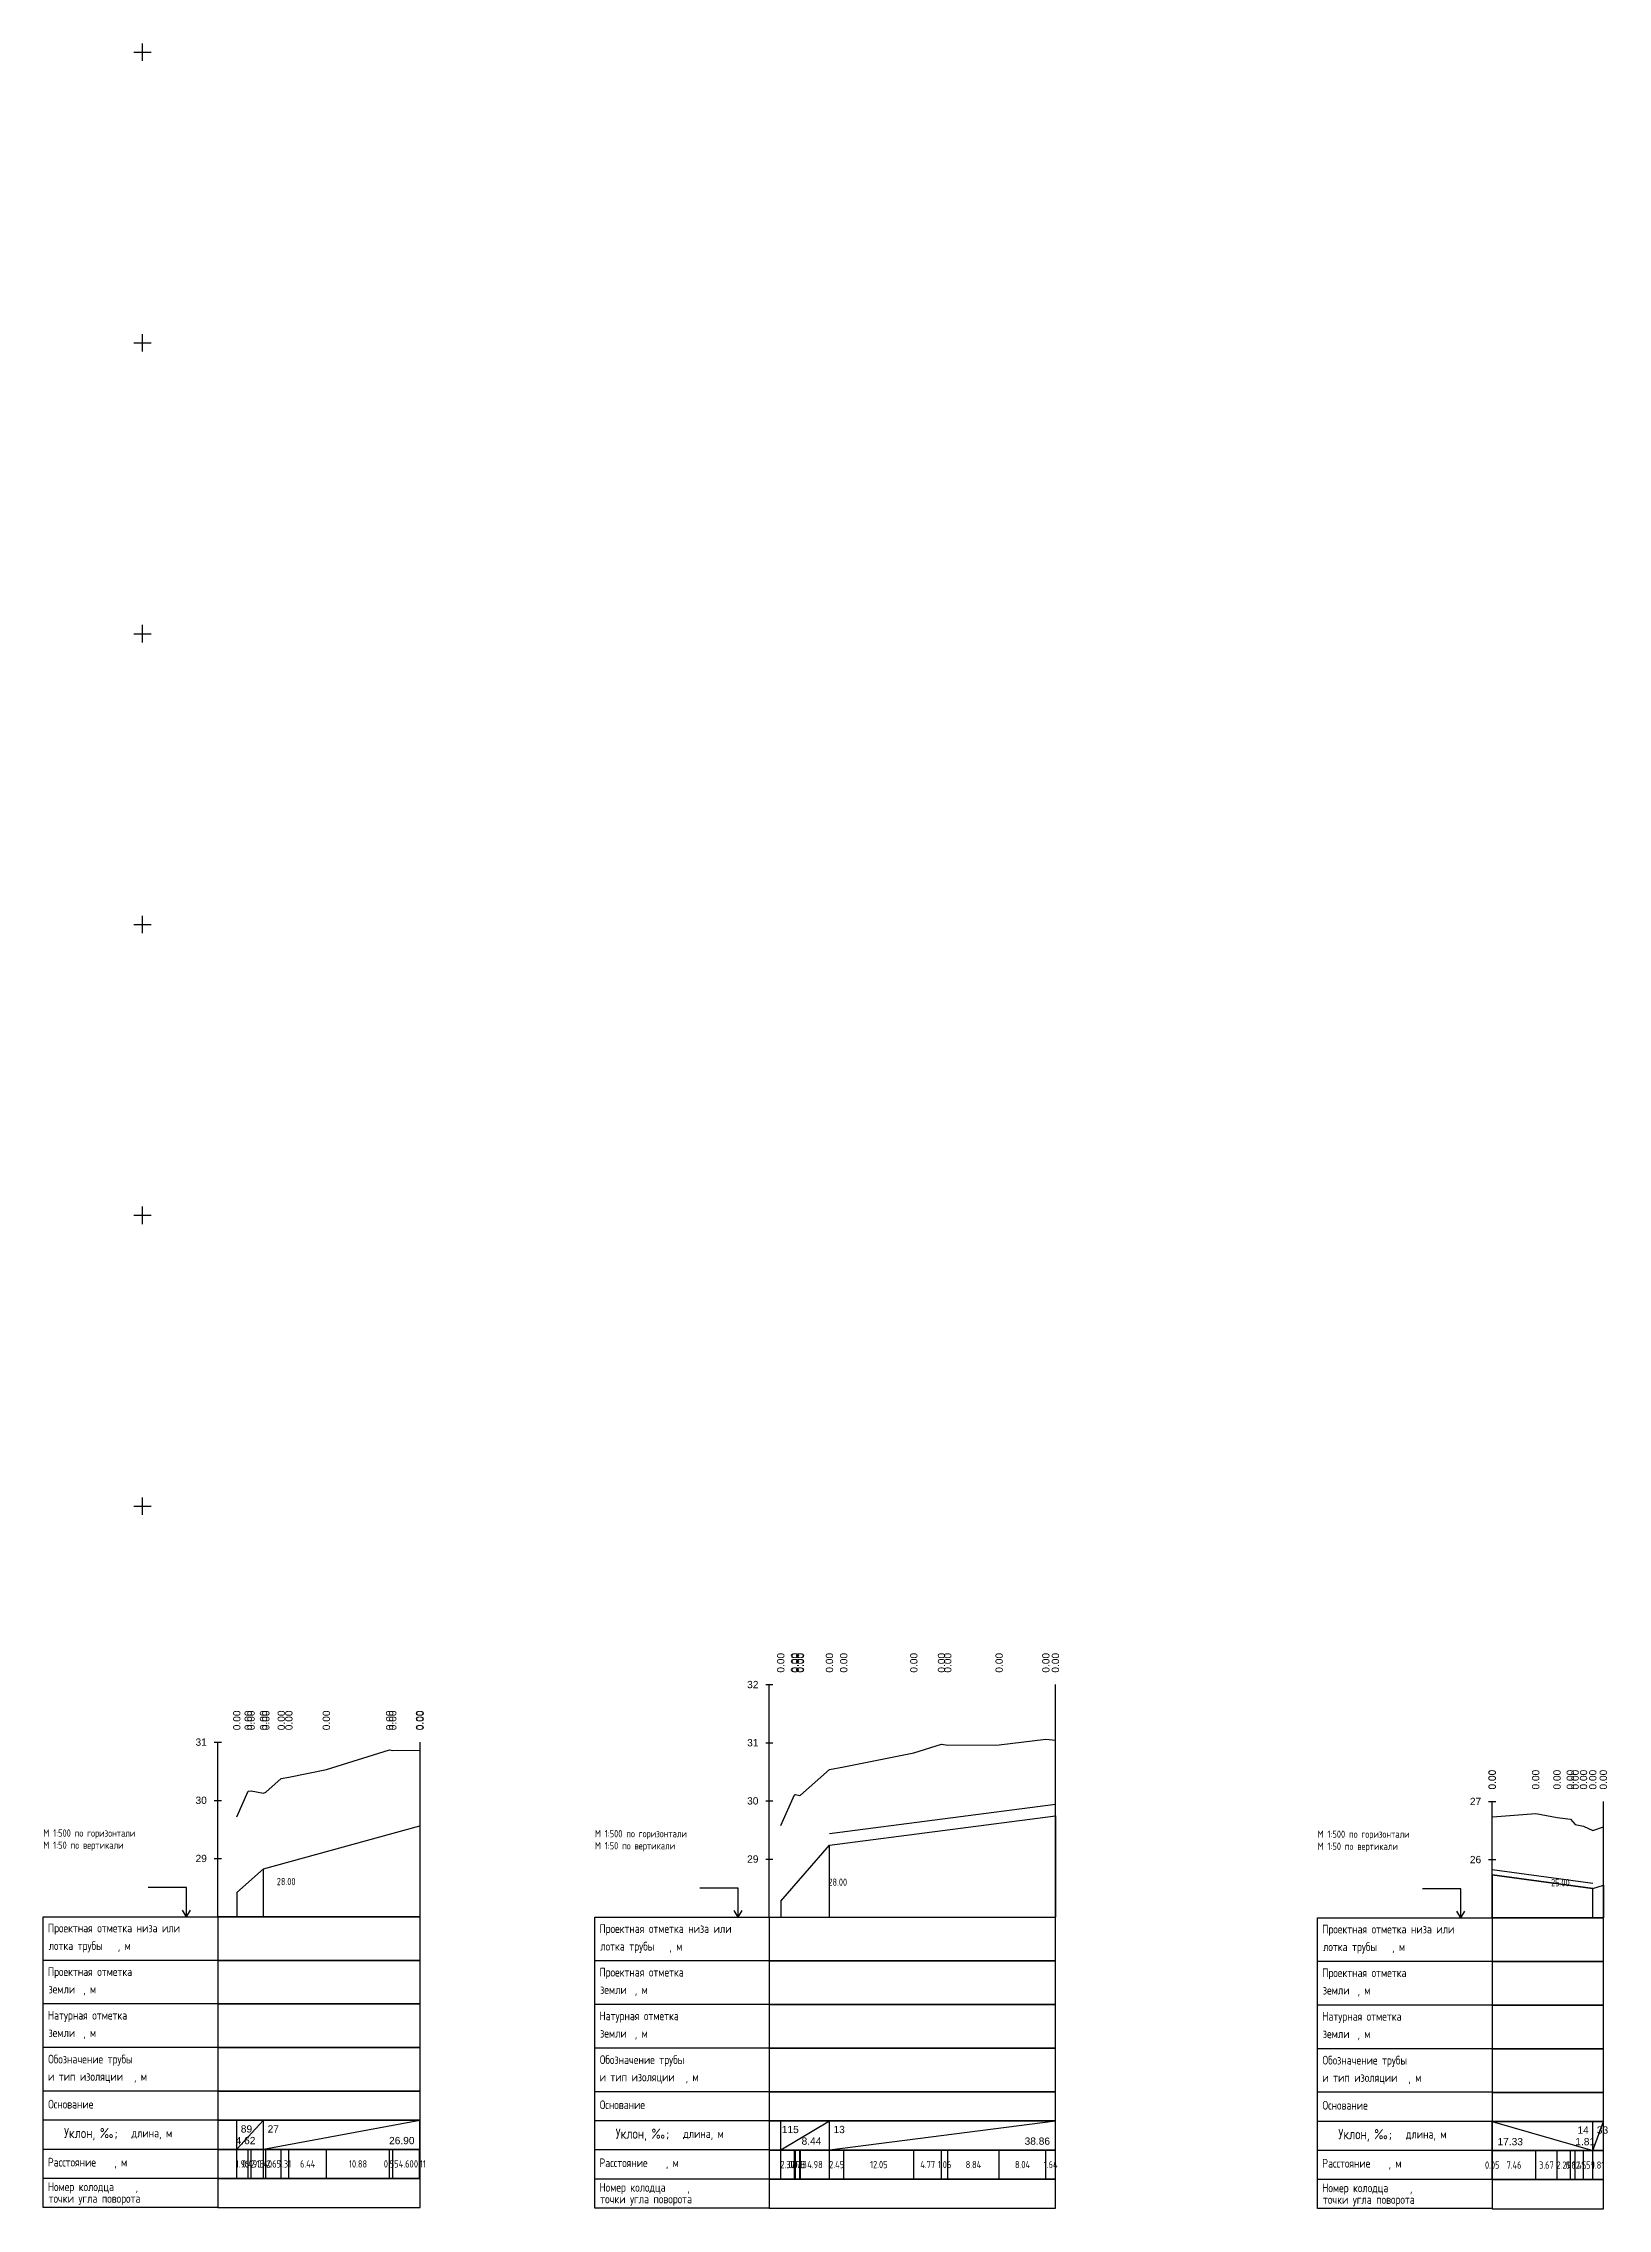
# Model space of a CAD drawing. Header units: metres. Extents: x 2491 to 4492, y 1184 to 2058.
# Drawn here: x 3325 to 3594, y 1185.5 to 1557.8 of the extents above; entities that cross this region are included whole.
import ezdxf
from ezdxf.enums import TextEntityAlignment as Align

# ---------------------------------------------------------------- set-up
doc = ezdxf.new("R2010")
doc.units = ezdxf.units.M
doc.layers.add('02_Сетка', color=7, linetype='Continuous', transparency=0.6)
for name, color, linetype, lineweight in [('Сети_В1', 130, 'Continuous', 30), ('Сети_Вид.Профиля', 7, 'Continuous', 30), ('Сети_Вид.Профиля.Проектные.Данные', 1, 'Continuous', 30), ('Сети_Г1', 132, 'Continuous', 30)]:
    doc.layers.add(name, color=color, linetype=linetype, lineweight=lineweight)
doc.styles.get("Standard").update_dxf_attribs({"font": 'GOST_0.TTF'})

# ---------------------------------------------------------------- blocks, each defined once
blk = doc.blocks.new('g5_012')
at = {"color": 92}
for points in [[(-1.5, 0), (1.5, 0)], [(0, -1.5), (0, 1.5)]]:
    blk.add_lwpolyline(points, dxfattribs=at)
blk = doc.blocks.new('Боковик Формы 2')
at = {"layer": 'Сети_Вид.Профиля'}
for points in [[(-10.73, 0), (-10.73, 10), (-23.89, 10)], [(-10.73, 0), (-12.09, 2.29)], [(-10.73, 0), (-9.37, 2.29)], [(0, -15), (-60, -15)], [(0, -30), (-60, -30)], [(0, -45), (-60, -45)], [(0, -60), (-60, -60)], [(0, -70), (-60, -70)], [(0, -80), (-60, -80)], [(0, -90), (-60, -90)]]:
    blk.add_lwpolyline(points, dxfattribs=at)
blk.add_lwpolyline([(0, 0), (0, -15), (0, -30), (0, -45), (0, -60), (0, -70), (0, -80), (0, -90), (0, -100), (-60, -100), (-60, 0)], close=True, dxfattribs=at)
at = {"color": 0, "linetype": 'Continuous'}
blk.add_text('Уклон, ‰;', height=3.5, dxfattribs=at).set_placement((-34.45, -74.39), align=Align.MIDDLE_RIGHT)
at = {"layer": 'Сети_Вид.Профиля'}
for s, p in [('Проектная отметка низа или', (-58.42, -5.38)), ('лотка трубы', (-58.14, -11.45)), (', ', (-34.36, -11.45)), ('м', (-32.03, -11.45)), ('Проектная отметка', (-58.42, -20.38)), ('земли', (-58.19, -26.38)), (', ', (-46.27, -26.38)), ('м', (-43.94, -26.38)), ('Натурная отметка', (-58.43, -35.38)), ('земли', (-58.19, -41.38)), (', ', (-46.27, -41.38)), ('м', (-43.94, -41.38)), ('Обозначение трубы', (-58.29, -50.45)), ('и тип изоляции', (-58.37, -56.42)), (', ', (-28.78, -56.42)), ('м', (-26.45, -56.42)), ('Основание', (-58.29, -65.95)), (' длина, м', (-31.19, -75.89)), ('Расстояние', (-58.41, -85.9)), (', ', (-35.59, -85.9)), ('м', (-33.26, -85.9)), ('Номер колодца', (-58.43, -94.36)), ('точки угла поворота', (-58.17, -98.36)), (',', (-28.24, -94.36))]:
    blk.add_text(s, height=3, dxfattribs=at).set_placement(p)

msp = doc.modelspace()

# ---------------------------------------------------------------- linework, layer by layer
at = {"layer": 'Сети_В1', "color": 130, "linetype": 'Continuous', "lineweight": 30}
for p, q in [((3460.18, 1249.99), (3499.04, 1255.02)), ((3460.18, 1247.99), (3499.04, 1253.02))]:
    msp.add_line(p, q, dxfattribs=at)
at = {"layer": 'Сети_Вид.Профиля', "color": 7, "linetype": 'Continuous', "lineweight": 30}
for p, q in [((3449.21, 1275.58), (3450.46, 1275.58)), ((3449.83, 1235.58), (3449.83, 1275.58)), ((3499.04, 1235.58), (3499.04, 1275.58)), ((3354.34, 1265.68), (3355.59, 1265.68)), ((3354.97, 1235.68), (3354.97, 1265.68)), ((3389.79, 1235.68), (3389.79, 1265.68)), ((3449.21, 1265.58), (3450.46, 1265.58)), ((3354.34, 1255.68), (3355.59, 1255.68)), ((3449.21, 1255.58), (3450.46, 1255.58)), ((3573.51, 1255.49), (3574.76, 1255.49)), ((3574.13, 1235.49), (3574.13, 1255.49)), ((3593.27, 1235.49), (3593.27, 1255.49)), ((3354.34, 1245.68), (3355.59, 1245.68)), ((3449.21, 1245.58), (3450.46, 1245.58)), ((3573.51, 1245.49), (3574.76, 1245.49)), ((3354.97, 1235.68), (3389.79, 1235.68)), ((3449.83, 1235.58), (3499.04, 1235.58)), ((3574.13, 1235.49), (3593.27, 1235.49)), ((3358.25, 1190.67), (3358.25, 1195.67)), ((3360.21, 1190.67), (3360.21, 1195.67)), ((3360.7, 1190.67), (3360.7, 1195.67)), ((3362.85, 1190.67), (3362.85, 1195.67)), ((3363.25, 1190.67), (3363.25, 1195.67)), ((3365.9, 1190.67), (3365.9, 1195.67)), ((3367.21, 1190.67), (3367.21, 1195.67)), ((3373.65, 1190.67), (3373.65, 1195.67)), ((3384.53, 1190.67), (3384.53, 1195.67)), ((3385.08, 1190.67), (3385.08, 1195.67)), ((3389.68, 1190.67), (3389.68, 1195.67)), ((3451.8, 1190.56), (3451.8, 1195.56)), ((3454.17, 1190.56), (3454.17, 1195.56)), ((3454.34, 1190.56), (3454.34, 1195.56)), ((3455.07, 1190.56), (3455.07, 1195.56)), ((3455.2, 1190.56), (3455.2, 1195.56)), ((3460.18, 1190.56), (3460.18, 1195.56)), ((3462.63, 1190.56), (3462.63, 1195.56)), ((3474.69, 1190.56), (3474.69, 1195.56)), ((3479.45, 1190.56), (3479.45, 1195.56)), ((3480.52, 1190.56), (3480.52, 1195.56)), ((3489.36, 1190.56), (3489.36, 1195.56)), ((3497.4, 1190.56), (3497.4, 1195.56)), ((3574.13, 1190.47), (3574.13, 1195.47)), ((3574.18, 1190.47), (3574.18, 1195.47)), ((3581.64, 1190.47), (3581.64, 1195.47)), ((3585.31, 1190.47), (3585.31, 1195.47)), ((3587.6, 1190.47), (3587.6, 1195.47)), ((3588.42, 1190.47), (3588.42, 1195.47)), ((3589.87, 1190.47), (3589.87, 1195.47)), ((3591.46, 1190.47), (3591.46, 1195.47))]:
    msp.add_line(p, q, dxfattribs=at)
for points in [[(3354.97, 1228.17), (3389.79, 1228.17), (3389.79, 1235.67), (3354.97, 1235.67)], [(3449.83, 1228.06), (3499.04, 1228.06), (3499.04, 1235.56), (3449.83, 1235.56)], [(3574.13, 1227.97), (3593.27, 1227.97), (3593.27, 1235.47), (3574.13, 1235.47)], [(3354.97, 1220.67), (3389.79, 1220.67), (3389.79, 1228.17), (3354.97, 1228.17)], [(3449.83, 1220.56), (3499.04, 1220.56), (3499.04, 1228.06), (3449.83, 1228.06)], [(3574.13, 1220.47), (3593.27, 1220.47), (3593.27, 1227.97), (3574.13, 1227.97)], [(3354.97, 1213.17), (3389.79, 1213.17), (3389.79, 1220.67), (3354.97, 1220.67)], [(3449.83, 1213.06), (3499.04, 1213.06), (3499.04, 1220.56), (3449.83, 1220.56)], [(3574.13, 1212.97), (3593.27, 1212.97), (3593.27, 1220.47), (3574.13, 1220.47)], [(3354.97, 1205.67), (3389.79, 1205.67), (3389.79, 1213.17), (3354.97, 1213.17)], [(3449.83, 1205.56), (3499.04, 1205.56), (3499.04, 1213.06), (3449.83, 1213.06)], [(3574.13, 1205.47), (3593.27, 1205.47), (3593.27, 1212.97), (3574.13, 1212.97)], [(3354.97, 1200.67), (3389.79, 1200.67), (3389.79, 1205.67), (3354.97, 1205.67)], [(3449.83, 1200.56), (3499.04, 1200.56), (3499.04, 1205.56), (3449.83, 1205.56)], [(3574.13, 1200.47), (3593.27, 1200.47), (3593.27, 1205.47), (3574.13, 1205.47)], [(3354.97, 1195.67), (3389.79, 1195.67), (3389.79, 1200.67), (3354.97, 1200.67)], [(3449.83, 1195.56), (3499.04, 1195.56), (3499.04, 1200.56), (3449.83, 1200.56)], [(3574.13, 1195.47), (3593.27, 1195.47), (3593.27, 1200.47), (3574.13, 1200.47)], [(3354.97, 1190.67), (3389.79, 1190.67), (3389.79, 1195.67), (3354.97, 1195.67)], [(3449.83, 1190.56), (3499.04, 1190.56), (3499.04, 1195.56), (3449.83, 1195.56)], [(3574.13, 1190.47), (3593.27, 1190.47), (3593.27, 1195.47), (3574.13, 1195.47)], [(3354.97, 1185.67), (3389.79, 1185.67), (3389.79, 1190.67), (3354.97, 1190.67)], [(3449.83, 1185.56), (3499.04, 1185.56), (3499.04, 1190.56), (3449.83, 1190.56)], [(3574.13, 1185.47), (3593.27, 1185.47), (3593.27, 1190.47), (3574.13, 1190.47)]]:
    msp.add_3dface(points, dxfattribs=at)
at = {"layer": 'Сети_Вид.Профиля.Проектные.Данные', "color": 1, "linetype": 'Continuous', "lineweight": 30}
for p, q in [((3389.74, 1251.31), (3389.74, 1235.68)), ((3499.04, 1253.02), (3499.04, 1235.58)), ((3460.18, 1235.58), (3460.18, 1247.99)), ((3362.85, 1235.68), (3362.85, 1243.93)), ((3358.25, 1239.85), (3358.25, 1235.68)), ((3574.13, 1242.87), (3574.13, 1235.49)), ((3591.46, 1235.49), (3591.46, 1240.51)), ((3593.27, 1241.1), (3593.27, 1235.49)), ((3451.8, 1238.33), (3451.8, 1235.58)), ((3358.25, 1195.68), (3358.25, 1200.68)), ((3358.25, 1195.68), (3362.85, 1200.68)), ((3362.85, 1195.68), (3362.85, 1200.68)), ((3362.85, 1195.68), (3389.74, 1200.68)), ((3389.74, 1195.68), (3389.74, 1200.68)), ((3451.8, 1195.58), (3451.8, 1200.58)), ((3451.8, 1195.58), (3460.18, 1200.58)), ((3460.18, 1195.58), (3460.18, 1200.58)), ((3460.18, 1195.58), (3499.04, 1200.58)), ((3499.04, 1195.58), (3499.04, 1200.58)), ((3574.13, 1195.49), (3574.13, 1200.49)), ((3574.13, 1200.49), (3591.46, 1195.49)), ((3591.46, 1195.49), (3591.46, 1200.49)), ((3591.46, 1195.49), (3593.27, 1200.49)), ((3593.27, 1195.49), (3593.27, 1200.49))]:
    msp.add_line(p, q, dxfattribs=at)
at = {"layer": 'Сети_Вид.Профиля.Проектные.Данные', "color": 1, "linetype": 'Continuous', "lineweight": 30, "ltscale": 2, "flags": 128}
for points in [[(3451.8, 1251.33), (3454.17, 1256.63), (3454.34, 1256.66), (3455.07, 1256.52), (3455.2, 1256.58), (3460.18, 1260.99), (3462.63, 1261.46), (3474.69, 1263.85), (3479.45, 1265.33), (3480.52, 1265.16), (3489.36, 1265.25), (3497.4, 1266.2)], [(3497.4, 1266.2), (3499.04, 1266.02), (3499.04, 1266.02)], [(3358.25, 1252.85), (3360.21, 1257.23), (3360.7, 1257.34), (3362.85, 1256.93), (3363.25, 1257.08), (3365.9, 1259.43), (3367.21, 1259.68), (3373.65, 1260.97), (3384.53, 1264.34), (3385.08, 1264.25), (3389.68, 1264.3), (3389.79, 1264.31)], [(3358.25, 1239.85), (3362.85, 1243.93), (3389.74, 1251.31)], [(3451.8, 1238.33), (3460.18, 1247.99), (3499.04, 1253.02)], [(3574.13, 1252.87), (3574.18, 1252.87), (3581.64, 1253.41), (3585.31, 1252.72), (3587.6, 1252.43), (3588.42, 1251.5), (3589.87, 1251.25), (3591.46, 1250.51), (3593.27, 1251.1)], [(3574.13, 1242.87), (3591.46, 1240.51), (3593.27, 1241.1)]]:
    msp.add_lwpolyline(points, dxfattribs=at)
at = {"layer": 'Сети_Г1', "color": 132, "linetype": 'Continuous', "lineweight": 30}
for p, q in [((3591.46, 1241.4), (3574.13, 1243.76)), ((3591.46, 1240.51), (3574.13, 1242.87))]:
    msp.add_line(p, q, dxfattribs=at)

# ---------------------------------------------------------------- block references
at = {"layer": '02_Сетка', "color": 92, "linetype": 'Continuous', "lineweight": 15, "ltscale": 0.5}
for p in [(3342.03, 1556.26), (3342.03, 1506.26), (3342.03, 1456.26), (3342.03, 1406.26), (3342.03, 1356.26), (3342.03, 1306.26)]:
    msp.add_blockref('g5_012', p, dxfattribs=at)
at = {"layer": 'Сети_Вид.Профиля', "color": 7, "linetype": 'Continuous', "lineweight": 30, "xscale": 0.5, "yscale": 0.5, "zscale": 0.5}
for p in [(3354.96, 1235.67), (3449.83, 1235.57), (3574.13, 1235.48)]:
    msp.add_blockref('Боковик Формы 2', p, dxfattribs=at)

# ---------------------------------------------------------------- texts
at = {"color": 7, "linetype": 'Continuous', "lineweight": -3, "char_height": 1.25, "attachment_point": 5, "rotation": 90}
for insert in [(3451.8, 1279.33), (3454.17, 1279.33), (3454.34, 1279.33), (3455.07, 1279.33), (3455.2, 1279.33), (3460.18, 1279.33), (3462.63, 1279.33), (3474.69, 1279.33), (3479.45, 1279.33), (3480.52, 1279.33), (3489.36, 1279.33), (3497.4, 1279.33), (3499.04, 1279.33), (3358.25, 1269.43), (3360.21, 1269.43), (3360.7, 1269.43), (3362.85, 1269.43), (3363.25, 1269.43), (3365.9, 1269.43), (3367.21, 1269.43), (3373.65, 1269.43), (3384.53, 1269.43), (3385.08, 1269.43), (3389.68, 1269.43), (3389.79, 1269.43), (3574.13, 1259.24), (3574.18, 1259.24), (3581.64, 1259.24), (3585.31, 1259.24), (3587.6, 1259.24), (3588.42, 1259.24), (3589.87, 1259.24), (3591.46, 1259.24), (3593.27, 1259.24)]:
    msp.add_mtext('{\\fArial|b0|i0|c204|p34;0.00}', dxfattribs=dict(at, insert=insert))
at = {"layer": 'Сети_Вид.Профиля', "color": 7, "linetype": 'Continuous', "lineweight": 30, "char_height": 1.25}
for s, insert, attachment_point in [('{\\fArial|b0|i0|c204|p34;32}', (3447.96, 1275.58), 6), ('{\\fArial|b0|i0|c204|p34;31}', (3353.09, 1265.68), 6), ('{\\fArial|b0|i0|c204|p34;31}', (3447.96, 1265.58), 6), ('{\\fArial|b0|i0|c204|p34;30}', (3353.09, 1255.68), 6), ('{\\fArial|b0|i0|c204|p34;30}', (3447.96, 1255.58), 6), ('{\\fArial|b0|i0|c204|p34;27}', (3572.26, 1255.49), 6), ('М 1:500 по горизонтали\\PМ 1:50 по вертикали\\P\\P\\P^I^I^I                                 {\\fArial|b0|i0|c204|p34;    }  28.00', (3324.97, 1250.68), 1), ('М 1:500 по горизонтали\\PМ 1:50 по вертикали\\P\\P\\P^I^I^I                                 {\\fArial|b0|i0|c204|p34;    }  28.00', (3419.83, 1250.58), 1), ('М 1:500 по горизонтали\\PМ 1:50 по вертикали\\P\\P\\P^I^I^I                                 {\\fArial|b0|i0|c204|p34;    }  25.00', (3544.13, 1250.49), 1), ('{\\fArial|b0|i0|c204|p34;29}', (3353.09, 1245.68), 6), ('{\\fArial|b0|i0|c204|p34;29}', (3447.96, 1245.58), 6), ('{\\fArial|b0|i0|c204|p34;26}', (3572.26, 1245.49), 6)]:
    msp.add_mtext(s, dxfattribs=dict(at, insert=insert, attachment_point=attachment_point))
at = {"layer": 'Сети_Вид.Профиля.Проектные.Данные', "color": 1, "linetype": 'Continuous', "lineweight": 30, "char_height": 1.25, "attachment_point": 5}
for s, insert in [('{\\fArial|b0|i0|c204|p34;89}', (3359.91, 1199.18)), ('{\\fArial|b0|i0|c204|p34;27}', (3364.52, 1199.18)), ('{\\fArial|b0|i0|c204|p34;115}', (3453.44, 1199.08)), ('{\\fArial|b0|i0|c204|p34;13}', (3461.85, 1199.08)), ('{\\fArial|b0|i0|c204|p34;14}', (3589.79, 1198.99)), ('{\\fArial|b0|i0|c204|p34;33}', (3593.13, 1198.99)), ('{\\fArial|b0|i0|c204|p34;4.62}', (3359.74, 1197.18)), ('{\\fArial|b0|i0|c204|p34;26.90}', (3386.62, 1197.18)), ('{\\fArial|b0|i0|c204|p34;8.44}', (3457.08, 1197.08)), ('{\\fArial|b0|i0|c204|p34;38.86}', (3495.92, 1197.08)), ('{\\fArial|b0|i0|c204|p34;17.33}', (3577.26, 1196.99)), ('{\\fArial|b0|i0|c204|p34;1.81}', (3590.15, 1196.99)), ('1.96', (3359.23, 1193.17)), ('0.49', (3360.46, 1193.17)), ('2.15', (3361.78, 1193.17)), ('0.40', (3363.05, 1193.17)), ('2.65', (3364.58, 1193.17)), ('1.31', (3366.55, 1193.17)), ('6.44', (3370.43, 1193.17)), ('10.88', (3379.09, 1193.17)), ('0.55', (3384.8, 1193.17)), ('4.60', (3387.38, 1193.17)), ('0.11', (3389.74, 1193.17)), ('2.37', (3452.98, 1193.06)), ('0.17', (3454.25, 1193.06)), ('0.73', (3454.7, 1193.06)), ('0.13', (3455.13, 1193.06)), ('4.98', (3457.69, 1193.06)), ('2.45', (3461.41, 1193.06)), ('12.05', (3468.66, 1193.06)), ('4.77', (3477.07, 1193.06)), ('1.06', (3479.98, 1193.06)), ('8.84', (3484.94, 1193.06)), ('8.04', (3493.38, 1193.06)), ('1.64', (3498.22, 1193.06)), ('0.05', (3574.16, 1192.97)), ('7.46', (3577.91, 1192.97)), ('3.67', (3583.48, 1192.97)), ('2.29', (3586.46, 1192.97)), ('0.82', (3588.01, 1192.97)), ('1.45', (3589.14, 1192.97)), ('1.59', (3590.67, 1192.97)), ('1.81', (3592.37, 1192.97))]:
    msp.add_mtext(s, dxfattribs=dict(at, insert=insert))

doc.saveas('drawing.dxf')
